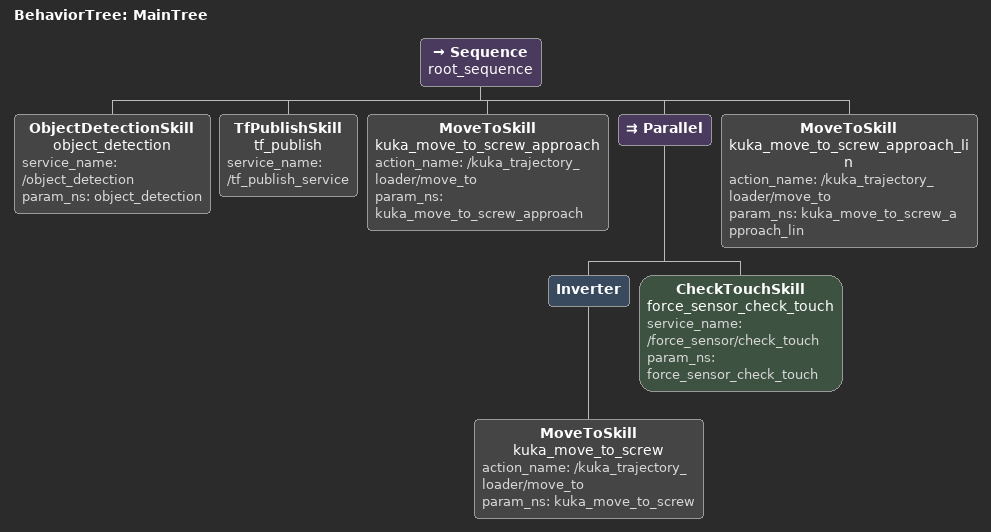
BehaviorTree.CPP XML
<root BTCPP_format="4" >
    <!-- If you want to include subtrees -->

    <!-- Main tree -->
     <BehaviorTree ID="MainTree"> <!--DO NOT CHANGE -->
        <Sequence name="root_sequence">

            <ObjectDetectionSkill name="object_detection" service_name="/object_detection" param_ns="object_detection"/>

            <TfPublishSkill name="tf_publish" service_name="/tf_publish_service"/>

            <MoveToSkill name="kuka_move_to_screw_approach" action_name= "/kuka_trajectory_loader/move_to" param_ns="kuka_move_to_screw_approach"/>

            <Parallel>
                <Inverter>
                <MoveToSkill name="kuka_move_to_screw" action_name= "/kuka_trajectory_loader/move_to" param_ns="kuka_move_to_screw"/>
                </Inverter>
                <CheckTouchSkill name="force_sensor_check_touch" service_name="/force_sensor/check_touch" param_ns="force_sensor_check_touch"/>
            </Parallel>

            <MoveToSkill name="kuka_move_to_screw_approach_lin" action_name= "/kuka_trajectory_loader/move_to" param_ns="kuka_move_to_screw_approach_lin"/>

        </Sequence>
     </BehaviorTree>
 </root>
